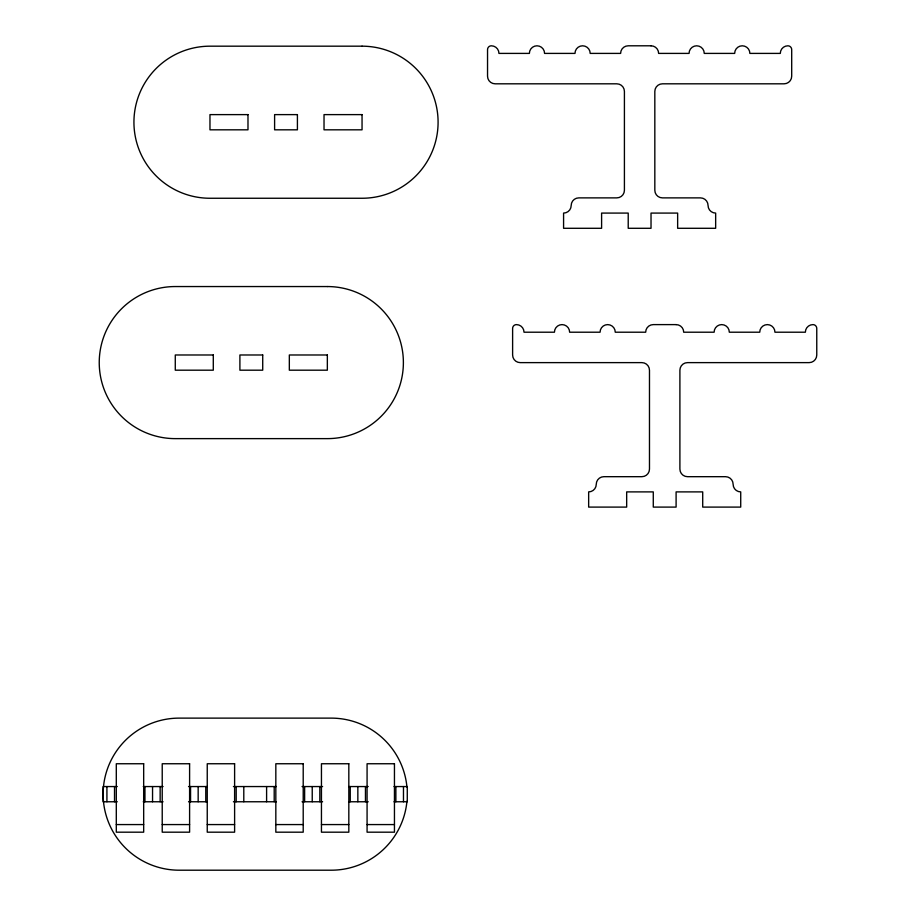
<?xml version="1.0" encoding="UTF-8"?>
<svg xmlns="http://www.w3.org/2000/svg" width="916" height="916" viewBox="0 0 916 916"><rect width="100%" height="100%" fill="white"/><g stroke="black" fill="none" stroke-linecap="round" stroke-linejoin="round"><path stroke-width="1.37" d="M117.294 786.558L103.119 786.558L103.119 801.763L117.294 801.763M143.262 786.558L163.071 786.558M188.536 786.558L207.325 786.558M233.42 786.558L276.414 786.558M302.062 786.558L322.592 786.558M348.744 786.558L368.221 786.558M394.017 786.558L407.276 786.558L407.276 801.763L394.017 801.763M143.262 801.763L163.071 801.763M188.536 801.763L207.325 801.763M233.42 801.763L276.414 801.763M302.062 801.763L322.592 801.763M348.744 801.763L368.221 801.763M116.298 824.572L143.675 824.572M162.224 824.572L189.601 824.572M207.245 824.572L234.611 824.572M275.831 824.572L303.207 824.572M321.447 824.572L348.824 824.572M367.076 824.572L394.452 824.572M403.475 786.558L403.475 801.763M395.872 786.558L395.872 801.763M365.461 786.558L365.461 801.763M357.847 786.558L357.847 801.763M350.244 786.558L350.244 801.763M319.833 786.558L319.833 801.763M312.23 786.558L312.23 801.763M304.627 786.558L304.627 801.763M274.205 786.558L274.205 801.763M266.602 786.558L266.602 801.763M243.793 786.558L243.793 801.763M236.191 786.558L236.191 801.763M205.779 786.558L205.779 801.763M198.165 786.558L198.165 801.763M190.562 786.558L190.562 801.763M160.151 786.558L160.151 801.763M152.548 786.558L152.548 801.763M144.946 786.558L144.946 801.763M114.523 786.558L114.523 801.763M106.92 786.558L106.92 801.763M406.944 801.26A76.039 76.039 0 0 1 331.237 870.2L179.158 870.2A76.039 76.039 0 0 1 103.119 794.161A76.039 76.039 0 0 1 179.158 718.121L331.237 718.121A76.039 76.039 0 0 1 406.944 787.062M651.024 45.8L628.216 45.8A7.603 7.603 0 0 0 620.613 53.403L590.19 53.403A7.603 7.603 0 0 0 582.587 45.8A7.603 7.603 0 0 0 574.985 53.403L544.573 53.403A7.603 7.603 0 0 0 536.971 45.8A7.603 7.603 0 0 0 529.368 53.403L498.945 53.403A7.603 7.603 0 0 0 491.342 45.8A3.801 3.801 0 0 0 487.541 49.601L487.541 76.211A7.603 7.603 0 0 0 495.144 83.814L616.812 83.814A7.603 7.603 0 0 1 624.414 91.428L624.414 190.276A7.603 7.603 0 0 1 616.812 197.879L578.786 197.879A7.603 7.603 0 0 0 571.183 205.482A7.603 7.603 0 0 1 563.58 213.084L563.58 228.29L601.606 228.29L601.606 213.084L628.216 213.084L628.216 228.29L651.024 228.29L651.024 213.084L677.645 213.084L677.645 228.29L715.659 228.29L715.659 213.084A7.603 7.603 0 0 1 708.057 205.482A7.603 7.603 0 0 0 700.454 197.879L662.428 197.879A7.603 7.603 0 0 1 654.826 190.276L654.826 91.428A7.603 7.603 0 0 1 662.428 83.814L784.096 83.814A7.603 7.603 0 0 0 791.699 76.211L791.699 49.601A3.801 3.801 0 0 0 787.897 45.8A7.603 7.603 0 0 0 780.295 53.403L749.872 53.403A7.603 7.603 0 0 0 742.269 45.8A7.603 7.603 0 0 0 734.666 53.403L704.255 53.403A7.603 7.603 0 0 0 696.652 45.8A7.603 7.603 0 0 0 689.05 53.403L658.627 53.403A7.603 7.603 0 0 0 651.024 45.8M362.049 46.178L209.97 46.178A76.039 76.039 0 0 0 133.931 122.217A76.039 76.039 0 0 0 209.97 198.257L362.049 198.257A76.039 76.039 0 0 0 438.088 122.217A76.039 76.039 0 0 0 362.049 46.178M247.984 114.614L209.97 114.614L209.97 129.82L247.984 129.82L247.984 114.614M297.414 114.614L274.605 114.614L274.605 129.82L297.414 129.82L297.414 114.614M362.049 114.614L324.024 114.614L324.024 129.82L362.049 129.82L362.049 114.614M327.344 286.548L175.277 286.548A76.039 76.039 0 0 0 99.237 362.587A76.039 76.039 0 0 0 175.277 438.627L327.344 438.627A76.039 76.039 0 0 0 403.384 362.587A76.039 76.039 0 0 0 327.344 286.548M676.1 324.608L653.28 324.608A7.603 7.603 0 0 0 645.677 332.21L615.266 332.21A7.603 7.603 0 0 0 607.663 324.608A7.603 7.603 0 0 0 600.06 332.21L569.638 332.21A7.603 7.603 0 0 0 562.035 324.608A7.603 7.603 0 0 0 554.432 332.21L524.021 332.21A7.603 7.603 0 0 0 516.418 324.608A3.801 3.801 0 0 0 512.616 328.409L512.616 355.019A7.603 7.603 0 0 0 520.219 362.621L641.876 362.621A7.603 7.603 0 0 1 649.478 370.224L649.478 469.084A7.603 7.603 0 0 1 641.876 476.686L603.862 476.686A7.603 7.603 0 0 0 596.259 484.289A7.603 7.603 0 0 1 588.656 491.892L588.656 507.098L626.67 507.098L626.67 491.892L653.28 491.892L653.28 507.098L676.1 507.098L676.1 491.892L702.709 491.892L702.709 507.098L740.723 507.098L740.723 491.892A7.603 7.603 0 0 1 733.121 484.289A7.603 7.603 0 0 0 725.518 476.686L687.504 476.686A7.603 7.603 0 0 1 679.901 469.084L679.901 370.224A7.603 7.603 0 0 1 687.504 362.621L809.16 362.621A7.603 7.603 0 0 0 816.763 355.019L816.763 328.409A3.801 3.801 0 0 0 812.961 324.608A7.603 7.603 0 0 0 805.359 332.21L774.947 332.21A7.603 7.603 0 0 0 767.345 324.608A7.603 7.603 0 0 0 759.742 332.21L729.319 332.21A7.603 7.603 0 0 0 721.716 324.608A7.603 7.603 0 0 0 714.114 332.21L683.702 332.21A7.603 7.603 0 0 0 676.1 324.608M213.291 354.984L175.277 354.984L175.277 370.19L213.291 370.19L213.291 354.984M262.72 354.984L239.9 354.984L239.9 370.19L262.72 370.19L262.72 354.984M327.344 354.984L289.33 354.984L289.33 370.19L327.344 370.19L327.344 354.984M143.675 763.749L116.298 763.749L116.298 832.186L143.675 832.186L143.675 763.749M189.601 763.749L162.224 763.749L162.224 832.186L189.601 832.186L189.601 763.749M234.611 763.749L207.245 763.749L207.245 832.186L234.611 832.186L234.611 763.749M303.207 763.749L275.831 763.749L275.831 832.186L303.207 832.186L303.207 763.749M348.824 763.749L321.447 763.749L321.447 832.186L348.824 832.186L348.824 763.749M394.452 763.749L367.076 763.749L367.076 832.186L394.452 832.186L394.452 763.749"/></g></svg>
